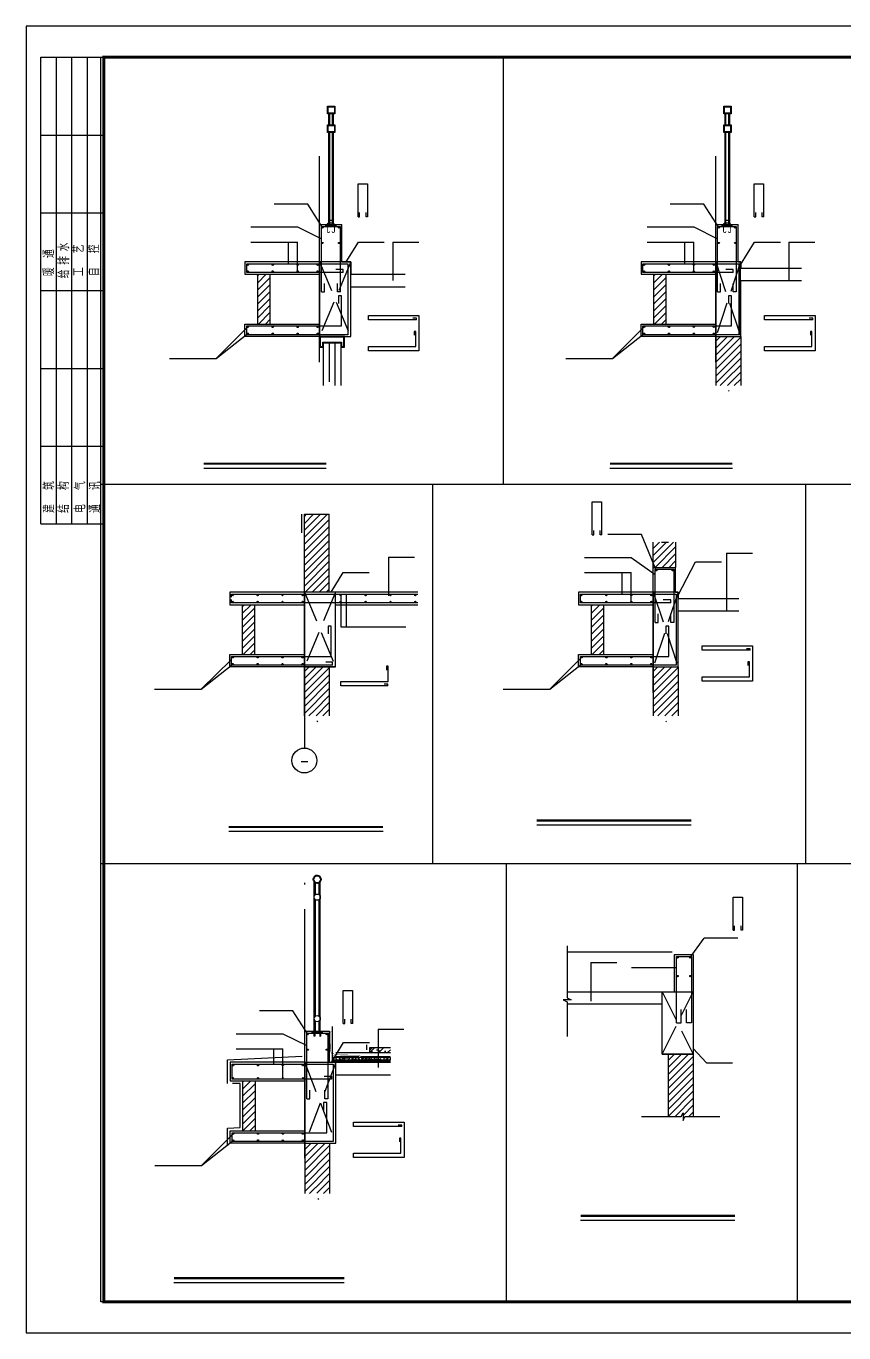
# Model space of a CAD drawing. Extents: x 299218 to 746073, y -331171 to -40619.
# Drawn here: x 701628 to 708202, y -311893 to -301393 of the extents above; entities that cross this region are included whole.
import ezdxf
from ezdxf.enums import TextEntityAlignment as Align

# ---------------------------------------------------------------- set-up
doc = ezdxf.new("R2010")
doc.units = 0
doc.header["$LTSCALE"] = 1000
doc.header["$MEASUREMENT"] = 0
for name, pattern in [('CENTER', [2, 1.25, -0.25, 0.25, -0.25]), ('DASH', [0.35, 0.25, -0.1]), ('DOTE', [2.42, 2, -0.2, 0.02, -0.2])]:
    doc.linetypes.add(name, pattern=pattern)
doc.layers.add('1', color=1, linetype='CENTER', lineweight=30)
for name, color, linetype in [('a140', 140, 'Continuous'), ('AXIS', 3, 'Continuous'), ('AXIS_TEXT', 7, 'Continuous'), ('DIM_SYMB', 3, 'Continuous'), ('DOTE', 1, 'Continuous'), ('E_BalLib', 8, 'Continuous'), ('E_WINDOW', 4, 'Continuous'), ('HATCH', 254, 'Continuous'), ('LAYER1', 4, 'Continuous'), ('PUB_DIM', 3, 'Continuous'), ('PUB_HACTH', 8, 'Continuous'), ('PUB_TEXT', 7, 'Continuous'), ('PUB_TITLE', 4, 'Continuous'), ('STAIR', 2, 'Continuous'), ('STR', 2, 'Continuous'), ('SURFACE', 6, 'Continuous'), ('WALL', 4, 'Continuous'), ('WD', 2, 'Continuous'), ('家俱', 8, 'Continuous'), ('节点大样钢筋', 6, 'Continuous')]:
    doc.layers.add(name, color=color, linetype=linetype)
doc.styles.add('_TCH_AXIS', font='COMPLEX', dxfattribs={"bigfont": 'GBCBIG'})
doc.styles.add('COMPLEX', font='COMPLEX')
doc.styles.get("Standard").update_dxf_attribs({"font": 'gbenor.shx', "bigfont": 'gbcbig.shx'})

# ---------------------------------------------------------------- blocks, each defined once
blk = doc.blocks.new('A$C536B6CE4')
at = {"layer": 'HATCH'}
h = blk.add_hatch(dxfattribs=at)
h.set_pattern_fill('ANSI32', color=256, scale=50, style=0)
h.set_pattern_definition([(45, (257213.824, -149309.7), (-13.2582521, 13.2582521), []), (45, (257222.663, -149309.7), (-13.2582521, 13.2582521), [])])
h.paths.add_polyline_path([(0, 68), (0, 55), (80, 55), (80, 68)])
h.paths.add_polyline_path([(45, 63, -1), (50, 63, -1)], flags=16)
at = {"layer": 'STR'}
blk.add_lwpolyline([(80, 68), (0, 68), (0, 55), (80, 55)], close=True, dxfattribs=at)
at = {"layer": 'WALL'}
for points in [[(30, 13, 6, 6, -1), (10, 13, 6, 6, 0), (10, 55, 0, 0, 0)], [(48, 13, 6, 6, 1), (68, 13, 6, 6, 0), (68, 55, 0, 0, 0)]]:
    blk.add_lwpolyline(points, format="xyseb", dxfattribs=at)
blk = doc.blocks.new('_AXISO')
blk.add_circle((0, 0), 0.5)
at = {"layer": 'AXIS_TEXT', "style": 'COMPLEX', "width": 1.041667}
blk.add_attdef('A', text='', height=0.56, dxfattribs=at).set_placement((-0.25, -0.28), (0.25, -0.28), align=Align.FIT)
blk = doc.blocks.new('jiediandyang')
h = blk.add_hatch()
h.set_pattern_fill('ANSI31', color=8, scale=25, style=0)
h.set_pattern_definition([(45, (1044217.13, -292528.307), (-28.0633004, 28.0633004), [])])
h.paths.add_polyline_path([(703487, -303387), (703587, -303387), (703587, -303787), (703487, -303787)])
h = blk.add_hatch()
h.set_pattern_fill('ANSI31', color=8, scale=25, style=0)
h.set_pattern_definition([(45, (1047401.623, -292528.307), (-28.0633004, 28.0633004), [])])
h.paths.add_polyline_path([(706671, -303387), (706771, -303387), (706771, -303787), (706671, -303787)])
h = blk.add_hatch()
h.set_pattern_fill('ANSI31', color=8, scale=25, style=0)
h.set_pattern_definition([(45, (974193.67, -228574.89), (-28.0633004, 28.0633004), [])])
h.paths.add_polyline_path([(707256, -304229), (707275, -304334), (707294, -304282), (707372, -304282), (707372, -303887), (707172, -303887), (707172, -304282), (707238, -304282)])
h = blk.add_hatch()
h.set_pattern_fill('ANSI31', color=8, scale=25, style=0)
h.set_pattern_definition([(45, (1044695.684, -294133.014), (-28.0633004, 28.0633004), [])])
h.paths.add_polyline_path([(703865, -305314), (704065, -305314), (704065, -305942), (703865, -305942)])
h = blk.add_hatch()
h.set_pattern_fill('ANSI31', color=8, scale=25, style=0)
h.set_pattern_definition([(45, (1047399.495, -294603.014), (-28.0633004, 28.0633004), [])])
h.paths.add_polyline_path([(706669, -305540), (706849, -305540), (706849, -305742), (706669, -305742)])
h = blk.add_hatch()
h.set_pattern_fill('ANSI31', color=8, scale=25, style=0)
h.set_pattern_definition([(45, (1044095.46, -295183.014), (-28.0633004, 28.0633004), [])])
h.paths.add_polyline_path([(703365, -306042), (703465, -306042), (703465, -306442), (703365, -306442)])
h = blk.add_hatch()
h.set_pattern_fill('ANSI31', color=8, scale=25, style=0)
h.set_pattern_definition([(45, (1046899.272, -295183.014), (-28.0633004, 28.0633004), [])])
h.paths.add_polyline_path([(706169, -306042), (706269, -306042), (706269, -306442), (706169, -306442)])
h = blk.add_hatch()
h.set_pattern_fill('ANSI31', color=8, scale=25, style=0)
h.set_pattern_definition([(45, (970887.506, -231229.6), (-28.0633004, 28.0633004), [])])
h.paths.add_polyline_path([(703950, -306884), (703969, -306989), (703988, -306936), (704065, -306936), (704065, -306542), (703865, -306542), (703865, -306936), (703931, -306936)])
h = blk.add_hatch()
h.set_pattern_fill('ANSI31', color=8, scale=25, style=0)
h.set_pattern_definition([(45, (973691.318, -231229.6), (-28.0633004, 28.0633004), [])])
h.paths.add_polyline_path([(706754, -306884), (706772, -306989), (706791, -306936), (706869, -306936), (706869, -306542), (706669, -306542), (706669, -306936), (706735, -306936)])
h = blk.add_hatch()
h.set_pattern_fill('ANSI31', color=8, scale=25)
h.set_pattern_definition([(45, (414276.42, -181212.053), (-28.0633004, 28.0633004), [])])
h.paths.add_polyline_path([(706909, -310124), (706909, -310186), (706924, -310155), (706991, -310155), (706991, -309653), (706791, -309653), (706791, -310155), (706893, -310155)])
h = blk.add_hatch()
h.set_pattern_fill('ANSI31', color=8, scale=25, style=0)
h.set_pattern_definition([(45, (1044098.337, -299060.53), (-28.0633004, 28.0633004), [])])
h.paths.add_polyline_path([(703368, -309869), (703468, -309869), (703468, -310269), (703368, -310269)])
h = blk.add_hatch()
h.set_pattern_fill('ANSI31', color=8, scale=25, style=0)
h.set_pattern_definition([(45, (970890.382, -234957.115), (-28.0633004, 28.0633004), [])])
h.paths.add_polyline_path([(703956, -310721), (703975, -310826), (703994, -310774), (704068, -310774), (704068, -310369), (703868, -310369), (703868, -310774), (703938, -310774)])
at = {"layer": 'PUB_HACTH'}
h = blk.add_hatch(dxfattribs=at)
h.set_pattern_fill('钢筋混凝土', color=256, scale=20, style=0)
h.set_pattern_definition([(45, (412206.79, -372794.64), (-35.355339, 35.355339), []), (50, (412206.79, -372794.64), (143.452037, -12.550427), [15, -165]), (355, (412206.79, -372794.64), (-27.75027, 150.43843), [12, -132]), (100.4514, (412218.74, -372795.69), (115.701876, 137.88791), [12.74804, -140.22842]), (46.1842, (412206.79, -372754.64), (213.44821, -33.1038), [22.5, -247.5]), (96.6356, (412224.58, -372757.4), (186.93254, 194.82357), [19.12206, -210.3426]), (351.1842, (412206.79, -372754.64), (186.93239, 194.82372), [18, -198]), (21, (412226.79, -372764.64), (119.38141, -80.52378), [15, -165]), (326, (412226.79, -372764.64), (48.66307, 145.03001), [12, -132]), (71.4514, (412236.74, -372771.35), (168.044526, 64.5061), [12.74804, -140.22842]), (37.5, (412206.79, -372794.64), (2.431971, 66.578771), [0, -130.4, 0, -134, 0, -132.5]), (7.5, (412206.79, -372794.64), (52.613907, 78.882342), [0, -76.4, 0, -127.4, 0, -50.5]), (327.5, (412162.19, -372794.64), (106.764487, -4.510974), [0, -50, 0, -156, 0, -207]), (317.5, (412142.19, -372794.64), (116.637234, 20.020996), [0, -65, 0, -103.6, 0, -147])])
h.paths.add_polyline_path([(704556, -309644), (704556, -309604), (704388, -309604), (704388, -309644)])
h = blk.add_hatch(dxfattribs=at)
h.set_pattern_fill('钢筋混凝土', color=256, scale=20, style=0)
h.set_pattern_definition([(45, (412328.14, -372794.64), (-35.355339, 35.355339), []), (50, (412328.14, -372794.64), (143.452037, -12.550427), [15, -165]), (355, (412328.14, -372794.64), (-27.75027, 150.43843), [12, -132]), (100.4514, (412340.09, -372795.69), (115.701876, 137.88791), [12.74804, -140.22842]), (46.1842, (412328.14, -372754.64), (213.44821, -33.1038), [22.5, -247.5]), (96.6356, (412345.93, -372757.4), (186.93254, 194.82357), [19.12206, -210.3426]), (351.1842, (412328.14, -372754.64), (186.93239, 194.82372), [18, -198]), (21, (412348.14, -372764.64), (119.38141, -80.52378), [15, -165]), (326, (412348.14, -372764.64), (48.66307, 145.03001), [12, -132]), (71.4514, (412358.09, -372771.35), (168.044526, 64.5061), [12.74804, -140.22842]), (37.5, (412328.14, -372794.64), (2.431971, 66.578771), [0, -130.4, 0, -134, 0, -132.5]), (7.5, (412328.14, -372794.64), (52.613907, 78.882342), [0, -76.4, 0, -127.4, 0, -50.5]), (327.5, (412283.54, -372794.64), (106.764487, -4.510974), [0, -50, 0, -156, 0, -207]), (317.5, (412263.54, -372794.64), (116.637234, 20.020996), [0, -65, 0, -103.6, 0, -147])])
h.paths.add_polyline_path([(704445, -309644), (704445, -309604), (704388, -309604), (704388, -309644)])
h = blk.add_hatch(dxfattribs=at)
h.set_pattern_fill('混凝土', color=256, scale=5, style=0)
h.set_pattern_definition([(50, (412312.628, -372794.64), (35.863009, -3.1376067), [3.75, -41.25]), (355, (412312.628, -372794.64), (-6.9375667, 37.6096067), [3, -33]), (100.4514, (412315.617, -372794.9), (28.925469, 34.471977), [3.1870095, -35.0571056]), (46.1842, (412312.63, -372784.64), (53.3620524, -8.275951), [5.625, -61.875]), (96.6356, (412317.075, -372785.33), (46.733135, 48.7058935), [4.780514, -52.58565]), (351.1842, (412312.63, -372784.64), (46.733097, 48.70593), [4.5, -49.5]), (21, (412317.628, -372787.14), (29.8453526, -20.1309445), [3.75, -41.25]), (326, (412317.628, -372787.14), (12.1657666, 36.2575023), [3, -33]), (71.4514, (412320.115, -372788.817), (42.0111314, 16.126525), [3.1870095, -35.0571056]), (37.5, (412312.628, -372794.639), (0.60799277, 16.6446927), [0, -32.6, 0, -33.5, 0, -33.125]), (7.5, (412312.628, -372794.64), (13.1534769, 19.7205856), [0, -19.1, 0, -31.85, 0, -12.625]), (327.5, (412301.478, -372794.64), (26.6911218, -1.1277436), [0, -12.5, 0, -39, 0, -51.75]), (317.5, (412296.478, -372794.64), (29.1593085, 5.0052491), [0, -16.25, 0, -25.9, 0, -36.75])])
h.paths.add_polyline_path([(704556, -309699), (704556, -309679), (704088, -309679), (704088, -309699)])
for p, q in [((705463, -301643), (705463, -305074)), ((703968, -308219), (703953, -308219)), ((704388, -309604), (704388, -309644))]:
    blk.add_line(p, q)
at = {"color": 2}
for p, q in [((704017, -303937), (704017, -304282)), ((704064, -303937), (704064, -304251)), ((704110, -303937), (704110, -304282)), ((704157, -303937), (704157, -304282))]:
    blk.add_line(p, q, dxfattribs=at)
at = {"color": 8}
for p, q in [((702228, -305074), (713903, -305074)), ((704896, -305074), (704896, -308121)), ((707893, -305074), (707893, -308121)), ((702228, -308121), (713903, -308121)), ((705488, -308121), (705488, -311643)), ((707825, -308121), (707825, -311643))]:
    blk.add_line(p, q, dxfattribs=at)
blk.add_lwpolyline([(702228, -301643), (716203, -301643), (716203, -311643), (702228, -311643)], close=True, dxfattribs=at)
blk.add_lwpolyline([(704157, -303937), (704157, -303972), (704187, -303972), (704187, -303887), (704187, -303887), (703987, -303887), (703987, -303972), (704017, -303972), (704017, -303937)], close=True)
at = {"color": 2, "linetype": 'DASH', "ltscale": 0.1, "const_width": 3}
for points in [[(704068, -309469), (704087, -309469), (704086, -309622)], [(704068, -309480), (704077, -309480), (704076, -309622)], [(704116, -309660), (704306, -309661)], [(704120, -309671), (704305, -309671)], [(704306, -309661), (704318, -309671)], [(704318, -309671), (704556, -309671)]]:
    blk.add_lwpolyline(points, dxfattribs=at)
for points in [[(704076, -309622, 0.384199), (704120, -309671)], [(704086, -309622, 0.287485), (704116, -309660)]]:
    blk.add_lwpolyline(points, format="xyb", dxfattribs=at)
at = {"lineweight": 40}
blk.add_circle((703968, -308249), 30, dxfattribs=at)
for centre in [(703968, -308392), (703968, -309369)]:
    blk.add_circle(centre, 25)
at = {"layer": '1', "color": 1}
for p, q in [((704062, -302187), (704062, -302097)), ((704070, -302187), (704070, -302097)), ((704070, -302187), (704070, -302097)), ((704092, -302187), (704092, -302097)), ((704100, -302187), (704100, -302097)), ((707247, -302187), (707247, -302097)), ((707254, -302187), (707254, -302097)), ((707254, -302187), (707254, -302097)), ((707277, -302187), (707277, -302097)), ((707284, -302187), (707284, -302097)), ((704062, -302992), (704062, -302247)), ((704070, -302987), (704070, -302247)), ((704070, -302987), (704070, -302247)), ((704092, -302992), (704092, -302247)), ((704100, -302987), (704100, -302247)), ((707247, -302992), (707247, -302247)), ((707254, -302987), (707254, -302247)), ((707254, -302987), (707254, -302247)), ((707277, -302992), (707277, -302247)), ((707284, -302987), (707284, -302247))]:
    blk.add_line(p, q, dxfattribs=at)
at = {"layer": 'a140'}
for points in [[(703943, -308544), (703943, -308266)], [(703953, -308372), (703953, -308275)], [(703983, -308372), (703983, -308275)], [(703993, -308544), (703993, -308266)], [(703953, -308544), (703953, -308412)], [(703983, -308544), (703983, -308412)], [(703943, -309469), (703943, -308544)], [(703953, -309349), (703953, -308544)], [(703983, -309349), (703983, -308544)], [(703993, -309469), (703993, -308544)], [(703953, -309469), (703953, -309389)], [(703983, -309469), (703983, -309389)]]:
    blk.add_lwpolyline(points, dxfattribs=at)
at = {"layer": 'AXIS'}
for p, q in [((703865, -306839), (703865, -307194)), ((704556, -309711), (704088, -309711))]:
    blk.add_line(p, q, dxfattribs=at)
at = {"layer": 'AXIS', "color": 8}
for p, q in [((704088, -309432, -13780), (704088, -309711)), ((704363, -309579), (704363, -309619))]:
    blk.add_line(p, q, dxfattribs=at)
at = {"layer": 'DIM_SYMB'}
for p, q in [((703865, -305314), (704065, -305314)), ((706735, -305540), (706791, -305540))]:
    blk.add_line(p, q, dxfattribs=at)
at = {"layer": 'DIM_SYMB', "const_width": 17.5}
for points in [[(703056, -304909), (704041, -304909)], [(706321, -304909), (707306, -304909)], [(703257, -307828), (704498, -307828)], [(705733, -307776), (706975, -307776)], [(706085, -310952), (707326, -310952)], [(702816, -311454), (704185, -311454)]]:
    blk.add_lwpolyline(points, dxfattribs=at)
at = {"layer": 'DIM_SYMB'}
for points in [[(703056, -304944), (704041, -304944)], [(706321, -304944), (707306, -304944)], [(705733, -307811), (706975, -307811)], [(703257, -307863), (704498, -307863)], [(706085, -310987), (707326, -310987)], [(702816, -311489), (704185, -311489)]]:
    blk.add_lwpolyline(points, dxfattribs=at)
at = {"layer": 'DOTE', "linetype": 'DOTE'}
for p, q in [((703987, -304092), (703987, -302438)), ((707172, -304092), (707172, -302438)), ((703865, -306936), (703865, -305431)), ((706669, -306747), (706669, -305540)), ((703868, -310489), (703868, -308276))]:
    blk.add_line(p, q, dxfattribs=at)
at = {"layer": 'E_BalLib'}
for p, q in [((703927, -309469, -13780), (703927, -309469, -13780)), ((704007, -309469, -13780), (704007, -309469, -13780))]:
    blk.add_line(p, q, dxfattribs=at)
at = {"layer": 'E_WINDOW'}
for p, q in [((704067, -302951, -13780), (704087, -302951, -13780)), ((707252, -302951, -13780), (707272, -302951, -13780))]:
    blk.add_line(p, q, dxfattribs=at)
at = {"layer": 'LAYER1'}
blk.add_line((706821, -308833), (705978, -308833), dxfattribs=at)
at = {"layer": 'PUB_DIM'}
for points in [[(704048, -302982), (704048, -302987), (704105, -302987), (704105, -302982, -0.340556), (704095, -302975), (704058, -302975, -0.340556)], [(707233, -302982), (707233, -302987), (707290, -302987), (707290, -302982, -0.340556), (707280, -302975), (707243, -302975, -0.340556)]]:
    blk.add_lwpolyline(points, format="xyb", close=True, dxfattribs=at)
at = {"layer": 'PUB_HACTH'}
blk.add_line((704088, -309679), (704556, -309679), dxfattribs=at)
at = {"layer": 'STAIR'}
for p, q in [((705978, -308783), (705978, -309201)), ((706009, -309216), (705946, -309216)), ((705946, -309216), (705978, -309232)), ((706009, -309216), (705946, -309216)), ((705946, -309216), (705978, -309232)), ((705978, -309201), (706009, -309216)), ((705978, -309201), (706009, -309216)), ((705978, -309232), (705978, -309513)), ((703923, -309469, -13780), (703923, -309475, -13780)), ((703923, -309475, -13780), (704013, -309475, -13780)), ((703942, -309475, -13780), (703942, -309509, -13780)), ((703948, -309509, -13780), (703942, -309509, -13780)), ((703948, -309475, -13780), (703948, -309509, -13780)), ((703988, -309475, -13780), (703988, -309509, -13780)), ((703988, -309509, -13780), (703994, -309509, -13780)), ((703994, -309475, -13780), (703994, -309509, -13780)), ((704013, -309469, -13780), (704013, -309475, -13780)), ((706576, -310155), (706893, -310155)), ((706893, -310155), (706909, -310124)), ((706893, -310155), (706909, -310124)), ((706909, -310124), (706909, -310186)), ((706909, -310124), (706909, -310186)), ((706909, -310186), (706924, -310155)), ((706909, -310186), (706924, -310155)), ((706924, -310155), (707205, -310155))]:
    blk.add_line(p, q, dxfattribs=at)
at = {"layer": 'SURFACE', "color": 0}
for p, q in [((704556, -309644), (704119, -309644)), ((704556, -309604), (704388, -309604)), ((704088, -309699), (704556, -309699))]:
    blk.add_line(p, q, dxfattribs=at)
at = {"layer": 'WALL'}
for p, q in [((703987, -303237), (703987, -302987)), ((703987, -302987), (704167, -302987)), ((704167, -303287), (704167, -302987)), ((707172, -303237), (707172, -302987)), ((707172, -302987), (707352, -302987)), ((707352, -303287), (707352, -302987)), ((703987, -303287), (703987, -303237)), ((707172, -303287), (707172, -303237)), ((703987, -303287), (703387, -303287)), ((703387, -303287), (703387, -303387)), ((707172, -303287), (706571, -303287)), ((706571, -303287), (706571, -303387)), ((703387, -303387), (703987, -303387)), ((703487, -303387), (703487, -303787)), ((703587, -303387), (703587, -303787)), ((703987, -303787), (703987, -303387)), ((706571, -303387), (707172, -303387)), ((706671, -303387), (706671, -303787)), ((706771, -303387), (706771, -303787)), ((707172, -303787), (707172, -303387)), ((707372, -303887), (707372, -303437)), ((707372, -303437), (707860, -303437)), ((704237, -303887), (704237, -303487)), ((704237, -303487), (704675, -303487)), ((703387, -303787), (703987, -303787)), ((703387, -303887), (703387, -303787)), ((706571, -303787), (707172, -303787)), ((706571, -303887), (706571, -303787)), ((703987, -303887), (703387, -303887)), ((703987, -303887), (704237, -303887)), ((707172, -303887), (706571, -303887)), ((707172, -303887), (707372, -303887)), ((707172, -303887), (707172, -304282)), ((707372, -303887), (707372, -304282)), ((703865, -305942), (703865, -305314)), ((704065, -305942), (704065, -305314)), ((706669, -305742), (706669, -305540)), ((706849, -305540), (706849, -305742)), ((706669, -305892), (706669, -305742)), ((706669, -305742), (706849, -305742)), ((706849, -305942), (706849, -305742)), ((703865, -305942), (703265, -305942)), ((703265, -305942), (703265, -306042)), ((704776, -305942), (703865, -305942)), ((706669, -305942), (706069, -305942)), ((706069, -305942), (706069, -306042)), ((706669, -305942), (706669, -305892)), ((703265, -306042), (703865, -306042)), ((703365, -306042), (703365, -306442)), ((703465, -306042), (703465, -306442)), ((703865, -306442), (703865, -306042)), ((704115, -306542), (704115, -306042)), ((704115, -306042), (704776, -306042)), ((706069, -306042), (706669, -306042)), ((706169, -306042), (706169, -306442)), ((706269, -306042), (706269, -306442)), ((706669, -306442), (706669, -306042)), ((706869, -305992), (707357, -305992)), ((706869, -306542), (706869, -306092)), ((706869, -306092), (707357, -306092)), ((703265, -306442), (703865, -306442)), ((703265, -306542), (703265, -306442)), ((706069, -306442), (706669, -306442)), ((706069, -306542), (706069, -306442)), ((703865, -306542), (703265, -306542)), ((704115, -306542), (703865, -306542)), ((703865, -306542), (703865, -306936)), ((704065, -306542), (704065, -306936)), ((706669, -306542), (706069, -306542)), ((706669, -306542), (706869, -306542)), ((706669, -306542), (706669, -306936)), ((706869, -306542), (706869, -306936)), ((706841, -309153), (706841, -308853)), ((706841, -308853), (706991, -308853)), ((705978, -309153), (706841, -309153)), ((706741, -309253), (705978, -309253)), ((706741, -309653), (706741, -309253)), ((703868, -309719), (703868, -309469)), ((703868, -309469), (704068, -309469)), ((704068, -309719), (704068, -309469)), ((703868, -309719), (703268, -309719)), ((703268, -309719), (703268, -309869)), ((704068, -309719), (704556, -309719)), ((706741, -309653), (706991, -309653)), ((706791, -310155), (706791, -309653)), ((704118, -310369), (704118, -309819)), ((704118, -309819), (704556, -309819)), ((703268, -309869), (703868, -309869)), ((703368, -309869), (703368, -310269)), ((703468, -309869), (703468, -310269)), ((703868, -310269), (703868, -309869)), ((703268, -310269), (703868, -310269)), ((703268, -310369), (703268, -310269)), ((703868, -310369), (703268, -310369)), ((703868, -310369), (704118, -310369)), ((703868, -310369), (703868, -310774)), ((704068, -310369), (704068, -310774))]:
    blk.add_line(p, q, dxfattribs=at)
at = {"layer": 'WALL', "color": 8}
for p, q in [((703845, -305464), (703845, -305314)), ((703248, -309699), (703848, -309669)), ((703248, -309889), (703248, -309699)), ((703348, -309889), (703288, -309889)), ((703348, -310243), (703348, -309889)), ((703248, -310249), (703348, -310243)), ((703248, -310389), (703248, -310249))]:
    blk.add_line(p, q, dxfattribs=at)
at = {"layer": 'WALL'}
for points in [[(704167, -303287), (704237, -303287), (704237, -303387), (704675, -303387)], [(707352, -303287), (707372, -303287), (707372, -303337), (707860, -303337)], [(706849, -305942), (706869, -305942), (706869, -305992)], [(705978, -309153), (706841, -309153), (706841, -308853), (706991, -308853), (706991, -310155)]]:
    blk.add_lwpolyline(points, dxfattribs=at)
at = {"layer": 'WD'}
for p, q in [((704070, -302187), (704100, -302187)), ((707254, -302187), (707284, -302187))]:
    blk.add_line(p, q, dxfattribs=at)
at = {"layer": 'WD', "elevation": 0}
for points in [[(704111, -302097), (704051, -302097), (704051, -302037), (704111, -302037)], [(704106, -302092), (704056, -302092), (704056, -302042), (704106, -302042)], [(707296, -302097), (707236, -302097), (707236, -302037), (707296, -302037)], [(707291, -302092), (707241, -302092), (707241, -302042), (707291, -302042)]]:
    blk.add_lwpolyline(points, close=True, dxfattribs=at)
at = {"layer": 'WD'}
for points in [[(704111, -302247), (704051, -302247), (704051, -302187), (704111, -302187)], [(707296, -302247), (707236, -302247), (707236, -302187), (707296, -302187)], [(704106, -302242), (704056, -302242), (704056, -302192), (704106, -302192)], [(707291, -302242), (707241, -302242), (707241, -302192), (707291, -302192)]]:
    blk.add_lwpolyline(points, close=True, dxfattribs=at)
at = {"layer": '家俱', "color": 2}
blk.add_lwpolyline([(704162, -303932), (704162, -303967), (704182, -303967), (704182, -303892), (704122, -303892), (704122, -303892), (703992, -303892), (703992, -303892), (703992, -303967), (704012, -303967), (704012, -303932), (704162, -303932)], dxfattribs=at)
at = {"xscale": -1}
for p in [(704117, -303055), (707302, -303055)]:
    blk.add_blockref('A$C536B6CE4', p, dxfattribs=at)
at = {"layer": 'AXIS'}
ref = blk.add_blockref('_AXISO', (703865, -307294), dxfattribs=dict(at, xscale=200, yscale=200, zscale=200))
ref.add_attrib('A', '-', dxfattribs={"layer": 'AXIS_TEXT', "height": 116, "style": '_TCH_AXIS', "width": 0.777778}).set_placement((703827, -307352), (703904, -307352), align=Align.FIT)
blk = doc.blocks.new('$titleblk$00000095')
for p, q in [((-150, 20), (-150, 0)), ((-150, 20), (0, 20)), ((-125, 20), (-125, 0)), ((-100, 20), (-100, 0)), ((-75, 20), (-75, 0)), ((-75, 20), (-75, 0)), ((-50, 20), (-50, 0)), ((-25, 20), (-25, 0)), ((0, 20), (0, 0)), ((-150, 15), (-75, 15)), ((-75, 15), (0, 15)), ((-150, 10), (-75, 10)), ((-75, 10), (0, 10)), ((-150, 5), (-75, 5)), ((-75, 5), (0, 5))]:
    blk.add_line(p, q)
at = {"width": 0.8}
for s, p in [('建   筑', (-146.45, 15.65)), ('暖  通', (-70.35, 15.73)), ('结   构', (-146.45, 10.91)), ('给 排 水', (-71.03, 10.9)), ('电   气', (-146.45, 5.65)), ('工   艺', (-70.35, 6.13)), ('通   讯', (-146.45, 0.88)), ('自   控', (-70.35, 1.24))]:
    blk.add_text(s, height=3.509, dxfattribs=at).set_placement(p)

msp = doc.modelspace()

# ---------------------------------------------------------------- hatches: boundary and pattern name
at = {"layer": '节点大样钢筋'}
h = msp.add_hatch(color=256, dxfattribs=at)
edge = h.paths.add_edge_path()
edge.add_arc((704011, -303010.4), 5, 0, 360)
h = msp.add_hatch(color=256, dxfattribs=at)
edge = h.paths.add_edge_path()
edge.add_arc((704143.2, -303010.4), 5, 0, 360)
h = msp.add_hatch(color=256, dxfattribs=at)
edge = h.paths.add_edge_path()
edge.add_arc((707195.5, -303010.4), 5, 0, 360)
h = msp.add_hatch(color=256, dxfattribs=at)
edge = h.paths.add_edge_path()
edge.add_arc((707327.7, -303010.4), 5, 0, 360)
h = msp.add_hatch(color=256, dxfattribs=at)
edge = h.paths.add_edge_path()
edge.add_arc((704011, -303135.4), 5, 0, 360)
h = msp.add_hatch(color=256, dxfattribs=at)
edge = h.paths.add_edge_path()
edge.add_arc((704143.2, -303135.4), 5, 0, 360)
h = msp.add_hatch(color=256, dxfattribs=at)
edge = h.paths.add_edge_path()
edge.add_arc((707195.5, -303135.4), 5, 0, 360)
h = msp.add_hatch(color=256, dxfattribs=at)
edge = h.paths.add_edge_path()
edge.add_arc((707327.7, -303135.4), 5, 0, 360)
h = msp.add_hatch(color=256, dxfattribs=at)
edge = h.paths.add_edge_path()
edge.add_arc((703410.8, -303310.4), 5, 0, 360)
h = msp.add_hatch(color=256, dxfattribs=at)
edge = h.paths.add_edge_path()
edge.add_arc((703610.8, -303310.4), 5, 0, 360)
h = msp.add_hatch(color=256, dxfattribs=at)
edge = h.paths.add_edge_path()
edge.add_arc((703810.8, -303310.4), 5, 0, 360)
h = msp.add_hatch(color=256, dxfattribs=at)
edge = h.paths.add_edge_path()
edge.add_arc((703972.1, -303310.4), 5, 0, 360)
h = msp.add_hatch(color=256, dxfattribs=at)
edge = h.paths.add_edge_path()
edge.add_arc((706595.3, -303310.4), 5, 0, 360)
h = msp.add_hatch(color=256, dxfattribs=at)
edge = h.paths.add_edge_path()
edge.add_arc((706795.3, -303310.4), 5, 0, 360)
h = msp.add_hatch(color=256, dxfattribs=at)
edge = h.paths.add_edge_path()
edge.add_arc((706995.3, -303310.4), 5, 0, 360)
h = msp.add_hatch(color=256, dxfattribs=at)
edge = h.paths.add_edge_path()
edge.add_arc((707156.6, -303310.4), 5, 0, 360)
h = msp.add_hatch(color=256, dxfattribs=at)
edge = h.paths.add_edge_path()
edge.add_arc((703410.8, -303364.2), 5, 0, 360)
h = msp.add_hatch(color=256, dxfattribs=at)
edge = h.paths.add_edge_path()
edge.add_arc((703610.8, -303364.2), 5, 0, 360)
h = msp.add_hatch(color=256, dxfattribs=at)
edge = h.paths.add_edge_path()
edge.add_arc((703810.8, -303364.2), 5, 0, 360)
h = msp.add_hatch(color=256, dxfattribs=at)
edge = h.paths.add_edge_path()
edge.add_arc((703972.1, -303364.2), 5, 0, 360)
h = msp.add_hatch(color=256, dxfattribs=at)
edge = h.paths.add_edge_path()
edge.add_arc((706595.3, -303364.2), 5, 0, 360)
h = msp.add_hatch(color=256, dxfattribs=at)
edge = h.paths.add_edge_path()
edge.add_arc((706795.3, -303364.2), 5, 0, 360)
h = msp.add_hatch(color=256, dxfattribs=at)
edge = h.paths.add_edge_path()
edge.add_arc((706995.3, -303364.2), 5, 0, 360)
h = msp.add_hatch(color=256, dxfattribs=at)
edge = h.paths.add_edge_path()
edge.add_arc((707156.6, -303364.2), 5, 0, 360)
h = msp.add_hatch(color=256, dxfattribs=at)
edge = h.paths.add_edge_path()
edge.add_arc((703410.8, -303810.4), 5, 0, 360)
h = msp.add_hatch(color=256, dxfattribs=at)
edge = h.paths.add_edge_path()
edge.add_arc((703410.8, -303864.2), 5, 0, 360)
h = msp.add_hatch(color=256, dxfattribs=at)
edge = h.paths.add_edge_path()
edge.add_arc((703610.8, -303810.4), 5, 0, 360)
h = msp.add_hatch(color=256, dxfattribs=at)
edge = h.paths.add_edge_path()
edge.add_arc((703610.8, -303864.2), 5, 0, 360)
h = msp.add_hatch(color=256, dxfattribs=at)
edge = h.paths.add_edge_path()
edge.add_arc((703810.8, -303810.4), 5, 0, 360)
h = msp.add_hatch(color=256, dxfattribs=at)
edge = h.paths.add_edge_path()
edge.add_arc((703810.8, -303864.2), 5, 0, 360)
h = msp.add_hatch(color=256, dxfattribs=at)
edge = h.paths.add_edge_path()
edge.add_arc((703972.1, -303810.4), 5, 0, 360)
h = msp.add_hatch(color=256, dxfattribs=at)
edge = h.paths.add_edge_path()
edge.add_arc((703972.1, -303864.2), 5, 0, 360)
h = msp.add_hatch(color=256, dxfattribs=at)
edge = h.paths.add_edge_path()
edge.add_arc((706595.3, -303810.4), 5, 0, 360)
h = msp.add_hatch(color=256, dxfattribs=at)
edge = h.paths.add_edge_path()
edge.add_arc((706595.3, -303864.2), 5, 0, 360)
h = msp.add_hatch(color=256, dxfattribs=at)
edge = h.paths.add_edge_path()
edge.add_arc((706795.3, -303810.4), 5, 0, 360)
h = msp.add_hatch(color=256, dxfattribs=at)
edge = h.paths.add_edge_path()
edge.add_arc((706795.3, -303864.2), 5, 0, 360)
h = msp.add_hatch(color=256, dxfattribs=at)
edge = h.paths.add_edge_path()
edge.add_arc((706995.3, -303810.4), 5, 0, 360)
h = msp.add_hatch(color=256, dxfattribs=at)
edge = h.paths.add_edge_path()
edge.add_arc((706995.3, -303864.2), 5, 0, 360)
h = msp.add_hatch(color=256, dxfattribs=at)
edge = h.paths.add_edge_path()
edge.add_arc((707156.6, -303810.4), 5, 0, 360)
h = msp.add_hatch(color=256, dxfattribs=at)
edge = h.paths.add_edge_path()
edge.add_arc((707156.6, -303864.2), 5, 0, 360)
h = msp.add_hatch(color=256, dxfattribs=at)
edge = h.paths.add_edge_path()
edge.add_arc((706693.2, -305765.1), 5, 0, 360)
h = msp.add_hatch(color=256, dxfattribs=at)
edge = h.paths.add_edge_path()
edge.add_arc((706825.3, -305765.1), 5, 0, 360)
h = msp.add_hatch(color=256, dxfattribs=at)
edge = h.paths.add_edge_path()
edge.add_arc((703289.1, -305965.1), 5, 0, 360)
h = msp.add_hatch(color=256, dxfattribs=at)
edge = h.paths.add_edge_path()
edge.add_arc((703489.1, -305965.1), 5, 0, 360)
h = msp.add_hatch(color=256, dxfattribs=at)
edge = h.paths.add_edge_path()
edge.add_arc((703689.1, -305965.1), 5, 0, 360)
h = msp.add_hatch(color=256, dxfattribs=at)
edge = h.paths.add_edge_path()
edge.add_arc((703850.4, -305965.1), 5, 0, 360)
h = msp.add_hatch(color=256, dxfattribs=at)
edge = h.paths.add_edge_path()
edge.add_arc((704157.3, -305965.1), 5, 0, 360)
h = msp.add_hatch(color=256, dxfattribs=at)
edge = h.paths.add_edge_path()
edge.add_arc((704357.3, -305965.1), 5, 0, 360)
h = msp.add_hatch(color=256, dxfattribs=at)
edge = h.paths.add_edge_path()
edge.add_arc((704557.3, -305965.1), 5, 0, 360)
h = msp.add_hatch(color=256, dxfattribs=at)
edge = h.paths.add_edge_path()
edge.add_arc((704757.3, -305965.1), 5, 0, 360)
h = msp.add_hatch(color=256, dxfattribs=at)
edge = h.paths.add_edge_path()
edge.add_arc((706092.9, -305965.1), 5, 0, 360)
h = msp.add_hatch(color=256, dxfattribs=at)
edge = h.paths.add_edge_path()
edge.add_arc((706292.9, -305965.1), 5, 0, 360)
h = msp.add_hatch(color=256, dxfattribs=at)
edge = h.paths.add_edge_path()
edge.add_arc((706492.9, -305965.1), 5, 0, 360)
h = msp.add_hatch(color=256, dxfattribs=at)
edge = h.paths.add_edge_path()
edge.add_arc((706654.2, -305965.1), 5, 0, 360)
h = msp.add_hatch(color=256, dxfattribs=at)
edge = h.paths.add_edge_path()
edge.add_arc((703289.1, -306018.9), 5, 0, 360)
h = msp.add_hatch(color=256, dxfattribs=at)
edge = h.paths.add_edge_path()
edge.add_arc((703489.1, -306018.9), 5, 0, 360)
h = msp.add_hatch(color=256, dxfattribs=at)
edge = h.paths.add_edge_path()
edge.add_arc((703689.1, -306018.9), 5, 0, 360)
h = msp.add_hatch(color=256, dxfattribs=at)
edge = h.paths.add_edge_path()
edge.add_arc((703850.4, -306018.9), 5, 0, 360)
h = msp.add_hatch(color=256, dxfattribs=at)
edge = h.paths.add_edge_path()
edge.add_arc((704157.3, -306018.9), 5, 0, 360)
h = msp.add_hatch(color=256, dxfattribs=at)
edge = h.paths.add_edge_path()
edge.add_arc((704357.3, -306018.9), 5, 0, 360)
h = msp.add_hatch(color=256, dxfattribs=at)
edge = h.paths.add_edge_path()
edge.add_arc((704557.3, -306018.9), 5, 0, 360)
h = msp.add_hatch(color=256, dxfattribs=at)
edge = h.paths.add_edge_path()
edge.add_arc((704757.3, -306018.9), 5, 0, 360)
h = msp.add_hatch(color=256, dxfattribs=at)
edge = h.paths.add_edge_path()
edge.add_arc((706092.9, -306018.9), 5, 0, 360)
h = msp.add_hatch(color=256, dxfattribs=at)
edge = h.paths.add_edge_path()
edge.add_arc((706292.9, -306018.9), 5, 0, 360)
h = msp.add_hatch(color=256, dxfattribs=at)
edge = h.paths.add_edge_path()
edge.add_arc((706492.9, -306018.9), 5, 0, 360)
h = msp.add_hatch(color=256, dxfattribs=at)
edge = h.paths.add_edge_path()
edge.add_arc((706654.2, -306018.9), 5, 0, 360)
h = msp.add_hatch(color=256, dxfattribs=at)
edge = h.paths.add_edge_path()
edge.add_arc((703289.1, -306465.1), 5, 0, 360)
h = msp.add_hatch(color=256, dxfattribs=at)
edge = h.paths.add_edge_path()
edge.add_arc((703489.1, -306465.1), 5, 0, 360)
h = msp.add_hatch(color=256, dxfattribs=at)
edge = h.paths.add_edge_path()
edge.add_arc((703689.1, -306465.1), 5, 0, 360)
h = msp.add_hatch(color=256, dxfattribs=at)
edge = h.paths.add_edge_path()
edge.add_arc((703850.4, -306465.1), 5, 0, 360)
h = msp.add_hatch(color=256, dxfattribs=at)
edge = h.paths.add_edge_path()
edge.add_arc((706092.9, -306465.1), 5, 0, 360)
h = msp.add_hatch(color=256, dxfattribs=at)
edge = h.paths.add_edge_path()
edge.add_arc((706292.9, -306465.1), 5, 0, 360)
h = msp.add_hatch(color=256, dxfattribs=at)
edge = h.paths.add_edge_path()
edge.add_arc((706492.9, -306465.1), 5, 0, 360)
h = msp.add_hatch(color=256, dxfattribs=at)
edge = h.paths.add_edge_path()
edge.add_arc((706654.2, -306465.1), 5, 0, 360)
h = msp.add_hatch(color=256, dxfattribs=at)
edge = h.paths.add_edge_path()
edge.add_arc((703289.1, -306518.9), 5, 0, 360)
h = msp.add_hatch(color=256, dxfattribs=at)
edge = h.paths.add_edge_path()
edge.add_arc((703489.1, -306518.9), 5, 0, 360)
h = msp.add_hatch(color=256, dxfattribs=at)
edge = h.paths.add_edge_path()
edge.add_arc((703689.1, -306518.9), 5, 0, 360)
h = msp.add_hatch(color=256, dxfattribs=at)
edge = h.paths.add_edge_path()
edge.add_arc((703850.4, -306518.9), 5, 0, 360)
h = msp.add_hatch(color=256, dxfattribs=at)
edge = h.paths.add_edge_path()
edge.add_arc((706092.9, -306518.9), 5, 0, 360)
h = msp.add_hatch(color=256, dxfattribs=at)
edge = h.paths.add_edge_path()
edge.add_arc((706292.9, -306518.9), 5, 0, 360)
h = msp.add_hatch(color=256, dxfattribs=at)
edge = h.paths.add_edge_path()
edge.add_arc((706492.9, -306518.9), 5, 0, 360)
h = msp.add_hatch(color=256, dxfattribs=at)
edge = h.paths.add_edge_path()
edge.add_arc((706654.2, -306518.9), 5, 0, 360)
h = msp.add_hatch(color=256, dxfattribs=at)
edge = h.paths.add_edge_path()
edge.add_arc((706864.9, -308876.2), 5, 0, 360)
h = msp.add_hatch(color=256, dxfattribs=at)
edge = h.paths.add_edge_path()
edge.add_arc((706967, -308876.2), 5, 0, 360)
h = msp.add_hatch(color=256, dxfattribs=at)
edge = h.paths.add_edge_path()
edge.add_arc((706864.9, -309026.2), 5, 0, 360)
h = msp.add_hatch(color=256, dxfattribs=at)
edge = h.paths.add_edge_path()
edge.add_arc((706967, -309026.2), 5, 0, 360)
h = msp.add_hatch(color=256, dxfattribs=at)
edge = h.paths.add_edge_path()
edge.add_arc((703892.2, -309492.6), 5, 0, 360)
h = msp.add_hatch(color=256, dxfattribs=at)
edge = h.paths.add_edge_path()
edge.add_arc((704044.4, -309492.6), 5, 0, 360)
h = msp.add_hatch(color=256, dxfattribs=at)
edge = h.paths.add_edge_path()
edge.add_arc((703892.2, -309617.6), 5, 0, 360)
h = msp.add_hatch(color=256, dxfattribs=at)
edge = h.paths.add_edge_path()
edge.add_arc((704044.4, -309617.6), 5, 0, 360)
h = msp.add_hatch(color=256, dxfattribs=at)
edge = h.paths.add_edge_path()
edge.add_arc((703292, -309742.6), 5, 0, 360)
h = msp.add_hatch(color=256, dxfattribs=at)
edge = h.paths.add_edge_path()
edge.add_arc((703492, -309742.6), 5, 0, 360)
h = msp.add_hatch(color=256, dxfattribs=at)
edge = h.paths.add_edge_path()
edge.add_arc((703692, -309742.6), 5, 0, 360)
h = msp.add_hatch(color=256, dxfattribs=at)
edge = h.paths.add_edge_path()
edge.add_arc((703853.3, -309742.6), 5, 0, 360)
h = msp.add_hatch(color=256, dxfattribs=at)
edge = h.paths.add_edge_path()
edge.add_arc((703292, -309846.4), 5, 0, 360)
h = msp.add_hatch(color=256, dxfattribs=at)
edge = h.paths.add_edge_path()
edge.add_arc((703492, -309846.4), 5, 0, 360)
h = msp.add_hatch(color=256, dxfattribs=at)
edge = h.paths.add_edge_path()
edge.add_arc((703692, -309846.4), 5, 0, 360)
h = msp.add_hatch(color=256, dxfattribs=at)
edge = h.paths.add_edge_path()
edge.add_arc((703853.3, -309846.4), 5, 0, 360)
h = msp.add_hatch(color=256, dxfattribs=at)
edge = h.paths.add_edge_path()
edge.add_arc((703292, -310292.6), 5, 0, 360)
h = msp.add_hatch(color=256, dxfattribs=at)
edge = h.paths.add_edge_path()
edge.add_arc((703292, -310346.4), 5, 0, 360)
h = msp.add_hatch(color=256, dxfattribs=at)
edge = h.paths.add_edge_path()
edge.add_arc((703492, -310292.6), 5, 0, 360)
h = msp.add_hatch(color=256, dxfattribs=at)
edge = h.paths.add_edge_path()
edge.add_arc((703492, -310346.4), 5, 0, 360)
h = msp.add_hatch(color=256, dxfattribs=at)
edge = h.paths.add_edge_path()
edge.add_arc((703692, -310292.6), 5, 0, 360)
h = msp.add_hatch(color=256, dxfattribs=at)
edge = h.paths.add_edge_path()
edge.add_arc((703692, -310346.4), 5, 0, 360)
h = msp.add_hatch(color=256, dxfattribs=at)
edge = h.paths.add_edge_path()
edge.add_arc((703853.3, -310292.6), 5, 0, 360)
h = msp.add_hatch(color=256, dxfattribs=at)
edge = h.paths.add_edge_path()
edge.add_arc((703853.3, -310346.4), 5, 0, 360)

# ---------------------------------------------------------------- linework, layer by layer
at = {"color": 2, "linetype": 'DASH'}
for p, q in [((703987.1, -303287.3), (704237.1, -303887.3)), ((704237.1, -303287.3), (703987.1, -303887.3)), ((707171.6, -303287.3), (707371.6, -303887.3)), ((707371.6, -303287.3), (707171.6, -303887.3)), ((703865.4, -305942), (704115.4, -306542)), ((704115.4, -305942), (703865.4, -306542)), ((706669.2, -305942), (706869.2, -306542)), ((706869.2, -305942), (706669.2, -306542)), ((706740.9, -309153.1), (706990.9, -309653.1)), ((706740.9, -309653.1), (706990.9, -309153.1)), ((703868.3, -309719.5), (704118.3, -310369.5)), ((704118.3, -309719.5), (703868.3, -310369.5))]:
    msp.add_line(p, q, dxfattribs=at)
at = {"color": 2}
for points in [[(703987.1, -303887.3), (704237.1, -303887.3), (704237.1, -303287.3), (703987.1, -303287.3)], [(707171.6, -303887.3), (707371.6, -303887.3), (707371.6, -303287.3), (707171.6, -303287.3)], [(703865.4, -306542), (704115.4, -306542), (704115.4, -305942), (703865.4, -305942)], [(706669.2, -306542), (706869.2, -306542), (706869.2, -305942), (706669.2, -305942)], [(703868.3, -310369.5), (704118.3, -310369.5), (704118.3, -309719.5), (703868.3, -309719.5)]]:
    msp.add_lwpolyline(points, close=True, dxfattribs=at)
at = {"layer": 'PUB_TEXT'}
for p, q in [((703891.4, -302823.8), (703621.9, -302823.8)), ((704011, -303010.4), (703891.4, -302823.8)), ((707075.9, -302823.8), (706806.4, -302823.8)), ((707195.5, -303010.4), (707075.9, -302823.8)), ((703435.7, -303007.1), (703810.8, -303007.1)), ((703810.8, -303007.1), (704002.1, -303102.9)), ((706620.2, -303007.1), (706995.3, -303007.1)), ((706995.3, -303007.1), (707186.6, -303102.9)), ((703435.7, -303128.9), (703810.8, -303128.9)), ((703735.6, -303128.9), (703735.6, -303302.3)), ((703810.8, -303364.2), (703810.8, -303128.9)), ((704202.1, -303287.3), (704299.2, -303128.9)), ((704299.2, -303128.9), (704507.3, -303128.9)), ((704575.5, -303128.9), (704783.6, -303128.9)), ((704575.5, -303128.9), (704575.5, -303438.3)), ((706620.2, -303128.9), (706995.3, -303128.9)), ((706920.1, -303128.9), (706920.1, -303302.3)), ((706995.3, -303364.2), (706995.3, -303128.9)), ((707371.6, -303311.7), (707483.7, -303128.9)), ((707483.7, -303128.9), (707691.8, -303128.9)), ((707760, -303128.9), (707968.1, -303128.9)), ((707760, -303128.9), (707760, -303438.3)), ((703156.7, -304064.8), (703410.8, -303810.4)), ((703156.7, -304064.8), (703410.8, -303864.2)), ((706341.2, -304064.8), (706595.3, -303810.4)), ((706341.2, -304064.8), (706595.3, -303864.2)), ((702781.6, -304064.8), (703156.7, -304064.8)), ((705966.1, -304064.8), (706341.2, -304064.8)), ((706573.6, -305478.5), (706304, -305478.5)), ((706693.2, -305765.1), (706573.6, -305478.5)), ((707257.7, -305627), (707465.8, -305627)), ((707257.7, -305627), (707257.7, -306093)), ((704541.7, -305660.5), (704749.8, -305660.5)), ((704541.7, -305660.5), (704541.7, -305969.9)), ((706117.8, -305661.9), (706492.9, -305661.9)), ((706492.9, -305661.9), (706684.2, -305799.9)), ((706869.2, -305966.4), (707008.6, -305697)), ((707008.6, -305697), (707216.7, -305697)), ((704080.4, -305942), (704177.6, -305783.6)), ((704177.6, -305783.6), (704385.7, -305783.6)), ((706117.8, -305783.6), (706492.9, -305783.6)), ((706417.8, -305783.6), (706417.8, -305957)), ((706492.9, -306018.9), (706492.9, -305783.6)), ((704157.3, -305965.1), (704157.3, -306220.8)), ((704200.1, -305957), (704200.1, -306220.8)), ((704157.3, -306220.8), (704679.7, -306220.8)), ((703035, -306719.5), (703280.2, -306481.8)), ((705838.9, -306719.5), (706092.9, -306465.1)), ((703035, -306719.5), (703289.1, -306518.9)), ((705838.9, -306719.5), (706092.9, -306518.9)), ((702659.9, -306719.5), (703035, -306719.5)), ((705463.8, -306719.5), (705838.9, -306719.5)), ((706967, -308876.2), (707079.7, -308721.2)), ((707349.2, -308721.2), (707079.7, -308721.2)), ((706167.7, -308917.8), (706375.8, -308917.8)), ((706167.7, -308917.8), (706167.7, -309227.2)), ((706855.9, -308960), (706494.2, -308960)), ((703772.6, -309306), (703503.1, -309306)), ((703892.2, -309492.6), (703772.6, -309306)), ((703316.9, -309489.4), (703692, -309489.4)), ((703692, -309489.4), (703883.3, -309585.2)), ((704456.7, -309452.5), (704664.8, -309452.5)), ((704456.7, -309452.5), (704456.7, -309761.9)), ((703316.9, -309611.2), (703692, -309611.2)), ((703616.8, -309611.2), (703616.8, -309734.5)), ((703692, -309846.4), (703692, -309611.2)), ((704083.3, -309719.5), (704180.4, -309559.5)), ((704180.4, -309559.5), (704388.5, -309559.5)), ((707097.8, -309723), (706990.9, -309608.9)), ((707097.8, -309723), (707305.9, -309723)), ((703037.9, -310547), (703292, -310292.6)), ((703037.9, -310547), (703292, -310346.4)), ((702662.8, -310547), (703037.9, -310547))]:
    msp.add_line(p, q, dxfattribs=at)
at = {"layer": 'PUB_TITLE'}
msp.add_lwpolyline([(701628.2, -311893.1), (716478.2, -311893.1), (716478.2, -301393.1), (701628.2, -301393.1)], close=True, dxfattribs=at)
at = {"layer": 'PUB_TITLE', "const_width": 25}
msp.add_lwpolyline([(702253.2, -311643.1), (716228.2, -311643.1), (716228.2, -301643.1), (702253.2, -301643.1)], close=True, dxfattribs=at)
at = {"layer": '节点大样钢筋'}
for p, q in [((703280.2, -305982.7), (703280.2, -305957)), ((703280.2, -305957), (704776.3, -305957)), ((703280.2, -306027), (703280.2, -306001.3)), ((704776.3, -306027), (703280.2, -306027)), ((704080.9, -306213.9), (704055.9, -306213.9)), ((704055.9, -306213.9), (704055.9, -306275.2)), ((704080.9, -306457), (704080.9, -306213.9)), ((703280.2, -306527), (703280.2, -306457)), ((703280.2, -306457), (704080.9, -306457)), ((704092.2, -306527), (703280.2, -306527))]:
    msp.add_line(p, q, dxfattribs=at)
for points in [[(704296.3, -302924.4), (704296.3, -302660.9), (704371.3, -302660.9), (704371.3, -302924.4)], [(707480.7, -302924.4), (707480.7, -302660.9), (707555.7, -302660.9), (707555.7, -302924.4)], [(704296.3, -302924.4), (704308.4, -302924.4), (704308.4, -302889.7)], [(704372.8, -302924.4), (704360.7, -302924.4), (704360.7, -302889.7)], [(707480.7, -302924.4), (707492.8, -302924.4), (707492.8, -302889.7)], [(707557.3, -302924.4), (707545.2, -302924.4), (707545.2, -302889.7)], [(704002.1, -303529.3), (704002.1, -303002.3), (704152.1, -303002.3), (704152.1, -303529.3)], [(707186.6, -303529.3), (707186.6, -303002.3), (707336.6, -303002.3), (707336.6, -303529.3)], [(704177.2, -303372.3), (703401.9, -303372.3), (703401.9, -303302.3), (704213.8, -303302.3), (704213.8, -303872.3), (703401.9, -303872.3), (703401.9, -303802.3), (704163.4, -303802.3), (704163.4, -303559.2), (704138.4, -303559.2), (704138.4, -303620.5)], [(707311.7, -303372.3), (706586.4, -303372.3), (706586.4, -303302.3), (707356.3, -303302.3), (707356.3, -303872.3), (706586.4, -303872.3), (706586.4, -303802.3), (707297.9, -303802.3), (707297.9, -303559.2), (707272.9, -303559.2), (707272.9, -303620.5)], [(704177.2, -303372.3), (704177.2, -303347.6), (704117.8, -303347.6)], [(707311.7, -303372.3), (707311.7, -303347.6), (707252.3, -303347.6)], [(704002.1, -303529.3), (704026.3, -303529.3), (704026.3, -303459.9)], [(704155.1, -303529.3), (704130.9, -303529.3), (704130.9, -303459.9)], [(707186.6, -303529.3), (707210.8, -303529.3), (707210.8, -303459.9)], [(707336.6, -303529.3), (707312.4, -303529.3), (707312.4, -303459.9)], [(704767, -303753), (704379.4, -303753), (704379.4, -303718), (704785.3, -303718), (704785.3, -304003), (704379.4, -304003), (704379.4, -303968), (704760.1, -303968), (704760.1, -303846.4), (704747.6, -303846.4), (704747.6, -303877.1)], [(704767, -303753), (704767, -303740.6), (704737.3, -303740.6)], [(707951.5, -303753), (707563.8, -303753), (707563.8, -303718), (707969.8, -303718), (707969.8, -304003), (707563.8, -304003), (707563.8, -303968), (707944.6, -303968), (707944.6, -303846.4), (707932.1, -303846.4), (707932.1, -303877.1)], [(707951.5, -303753), (707951.5, -303740.6), (707921.8, -303740.6)], [(706179, -305479.7), (706179, -305216.2), (706254, -305216.2), (706254, -305479.7)], [(706179, -305479.7), (706191.1, -305479.7), (706191.1, -305445.1)], [(706255.6, -305479.7), (706243.5, -305479.7), (706243.5, -305445.1)], [(706684.2, -306184), (706684.2, -305757), (706834.2, -305757), (706834.2, -306184)], [(706809.3, -306027), (706084, -306027), (706084, -305957), (706854, -305957), (706854, -306527), (706084, -306527), (706084, -306457), (706795.5, -306457), (706795.5, -306213.9), (706770.5, -306213.9), (706770.5, -306275.2)], [(706809.3, -306027), (706809.3, -306002.3), (706750, -306002.3)], [(706684.2, -306184), (706708.4, -306184), (706708.4, -306114.6)], [(706834.2, -306184), (706810, -306184), (706810, -306114.6)], [(707449.2, -306407.7), (707061.5, -306407.7), (707061.5, -306372.7), (707467.5, -306372.7), (707467.5, -306657.7), (707061.5, -306657.7), (707061.5, -306622.7), (707442.2, -306622.7), (707442.2, -306501.2), (707429.7, -306501.2), (707429.7, -306531.8)], [(707449.2, -306407.7), (707449.2, -306395.4), (707419.5, -306395.4)], [(704092.2, -306527), (704092.2, -306503.6), (704037.1, -306503.6)], [(704536.1, -306693.2), (704157.2, -306693.2), (704157.2, -306658.2), (704538, -306658.2), (704538, -306536.7), (704525.5, -306536.7), (704525.5, -306567.3)], [(704536.1, -306693.2), (704536.1, -306680.9), (704506.5, -306680.9)], [(707311.1, -308656.2), (707311.1, -308392.7), (707386.1, -308392.7), (707386.1, -308656.2)], [(707311.1, -308656.2), (707323.2, -308656.2), (707323.2, -308621.5)], [(707387.7, -308656.2), (707375.6, -308656.2), (707375.6, -308621.5)], [(706855.9, -309401), (706855.9, -308868.1), (706975.9, -308868.1), (706975.9, -309401)], [(704177.5, -309406.6), (704177.5, -309143.1), (704252.5, -309143.1), (704252.5, -309406.6)], [(706855.9, -309401), (706894.3, -309401), (706894.3, -309294.6)], [(706975.9, -309401), (706937.6, -309401), (706937.6, -309294.6)], [(704177.5, -309406.6), (704189.6, -309406.6), (704189.6, -309371.9)], [(704254, -309406.6), (704241.9, -309406.6), (704241.9, -309371.9)], [(703883.3, -310011.5), (703883.3, -309484.5), (704053.3, -309484.5), (704053.3, -310011.5)], [(704022.8, -309829.8), (704082.1, -309829.8), (704082.1, -309854.5), (703283.1, -309854.5), (703283.1, -309734.5), (704095, -309734.5), (704095, -310354.5), (703283.1, -310354.5), (703283.1, -310284.5), (704044.6, -310284.5), (704044.6, -310041.4), (704019.6, -310041.4), (704019.6, -310102.7)], [(703883.3, -310011.5), (703907.5, -310011.5), (703907.5, -309942.2)], [(704053.3, -310011.5), (704029.1, -310011.5), (704029.1, -309942.2)], [(704648.2, -310235.2), (704260.6, -310235.2), (704260.6, -310200.2), (704666.5, -310200.2), (704666.5, -310485.2), (704260.6, -310485.2), (704260.6, -310450.2), (704641.3, -310450.2), (704641.3, -310328.7), (704628.8, -310328.7), (704628.8, -310359.3)], [(704648.2, -310235.2), (704648.2, -310222.9), (704618.5, -310222.9)]]:
    msp.add_lwpolyline(points, dxfattribs=at)
at = {"layer": '节点大样钢筋', "color": 2}
msp.add_lwpolyline([(706740.9, -309153.1), (706990.9, -309153.1), (706990.9, -309653.1), (706740.9, -309653.1)], close=True, dxfattribs=at)
at = {"layer": '节点大样钢筋'}
for centre in [(704011, -303010.4), (704143.2, -303010.4), (707195.5, -303010.4), (707327.7, -303010.4), (704011, -303135.4), (704143.2, -303135.4), (707195.5, -303135.4), (707327.7, -303135.4), (703410.8, -303310.4), (703610.8, -303310.4), (703810.8, -303310.4), (703972.1, -303310.4), (706595.3, -303310.4), (706795.3, -303310.4), (706995.3, -303310.4), (707156.6, -303310.4), (703410.8, -303364.2), (703610.8, -303364.2), (703810.8, -303364.2), (703972.1, -303364.2), (706595.3, -303364.2), (706795.3, -303364.2), (706995.3, -303364.2), (707156.6, -303364.2), (703410.8, -303810.4), (703410.8, -303864.2), (703610.8, -303810.4), (703610.8, -303864.2), (703810.8, -303810.4), (703810.8, -303864.2), (703972.1, -303810.4), (703972.1, -303864.2), (706595.3, -303810.4), (706595.3, -303864.2), (706795.3, -303810.4), (706795.3, -303864.2), (706995.3, -303810.4), (706995.3, -303864.2), (707156.6, -303810.4), (707156.6, -303864.2), (706693.2, -305765.1), (706825.3, -305765.1), (703289.1, -305965.1), (703489.1, -305965.1), (703689.1, -305965.1), (703850.4, -305965.1), (704157.3, -305965.1), (704357.3, -305965.1), (704557.3, -305965.1), (704757.3, -305965.1), (706092.9, -305965.1), (706292.9, -305965.1), (706492.9, -305965.1), (706654.2, -305965.1), (703289.1, -306018.9), (703489.1, -306018.9), (703689.1, -306018.9), (703850.4, -306018.9), (704157.3, -306018.9), (704357.3, -306018.9), (704557.3, -306018.9), (704757.3, -306018.9), (706092.9, -306018.9), (706292.9, -306018.9), (706492.9, -306018.9), (706654.2, -306018.9), (703289.1, -306465.1), (703489.1, -306465.1), (703689.1, -306465.1), (703850.4, -306465.1), (706092.9, -306465.1), (706292.9, -306465.1), (706492.9, -306465.1), (706654.2, -306465.1), (703289.1, -306518.9), (703489.1, -306518.9), (703689.1, -306518.9), (703850.4, -306518.9), (706092.9, -306518.9), (706292.9, -306518.9), (706492.9, -306518.9), (706654.2, -306518.9), (706864.9, -308876.2), (706967, -308876.2), (706864.9, -309026.2), (706967, -309026.2), (703892.2, -309492.6), (704044.4, -309492.6), (703892.2, -309617.6), (704044.4, -309617.6), (703292, -309742.6), (703492, -309742.6), (703692, -309742.6), (703853.3, -309742.6), (703292, -309846.4), (703492, -309846.4), (703692, -309846.4), (703853.3, -309846.4), (703292, -310292.6), (703292, -310346.4), (703492, -310292.6), (703492, -310346.4), (703692, -310292.6), (703692, -310346.4), (703853.3, -310292.6), (703853.3, -310346.4)]:
    msp.add_circle(centre, 5, dxfattribs=at)

# ---------------------------------------------------------------- block references
msp.add_blockref('jiediandyang', (0, 0))
at = {"layer": 'PUB_TITLE', "xscale": 25, "yscale": 25, "zscale": 25, "rotation": 90}
msp.add_blockref('$titleblk$00000095', (702246.9, -301643.1), dxfattribs=at)

doc.saveas('drawing.dxf')
